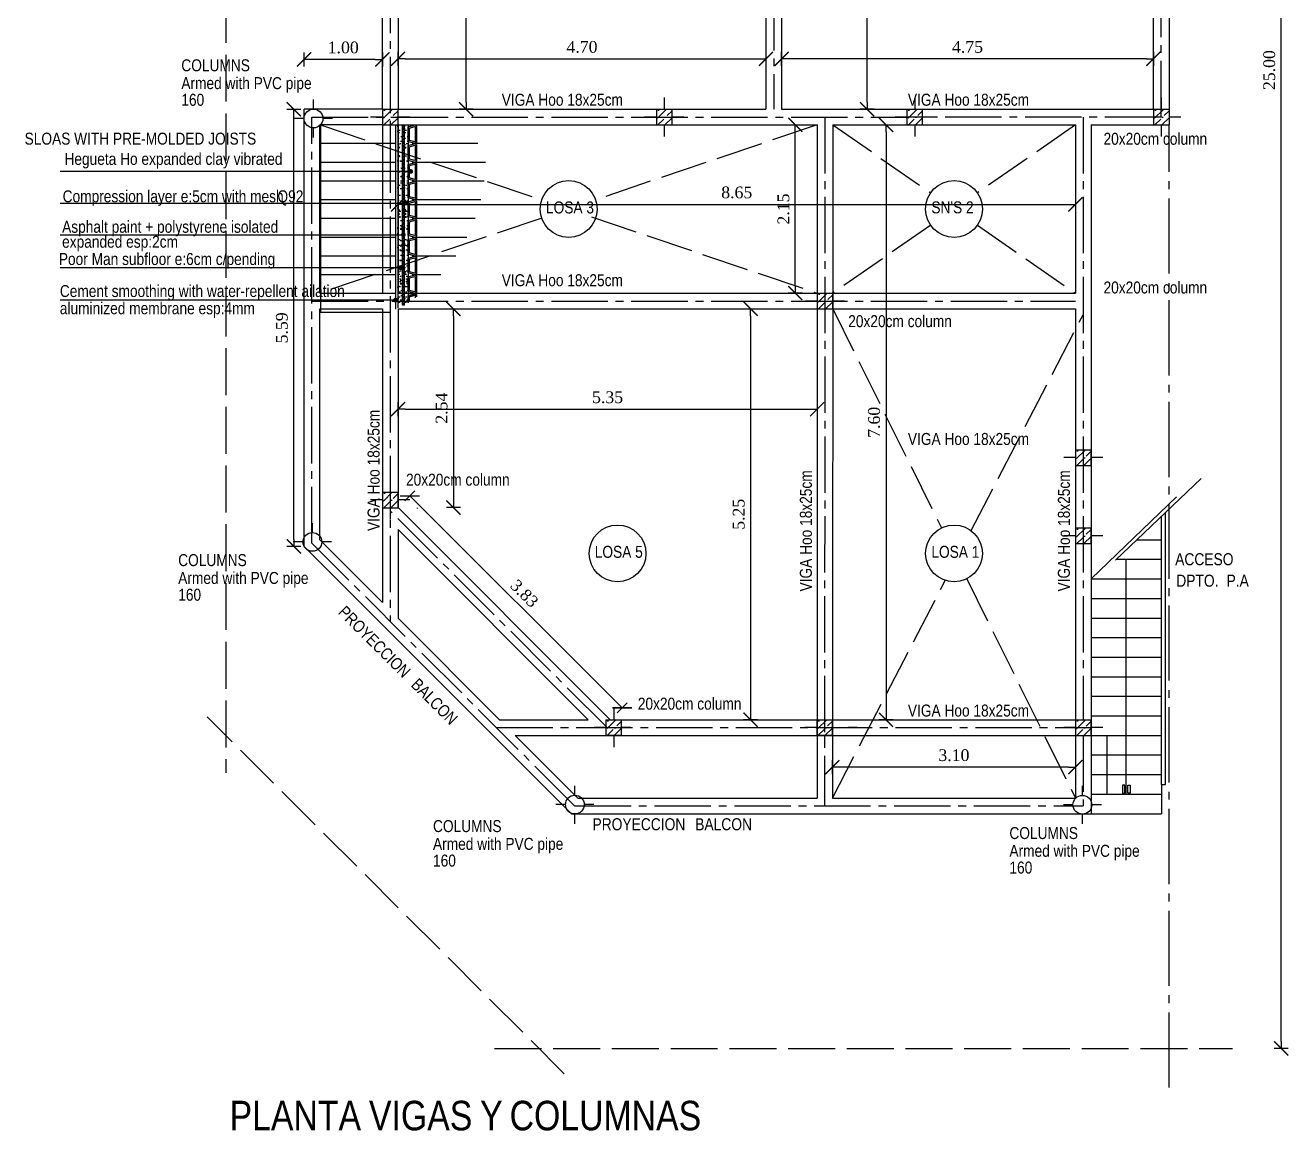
# Model space of a CAD drawing. Header units: millimetres. Extents: x 221 to 543, y -43 to 148.
# Drawn here: x 350.48 to 366.62, y 16.66 to 30.78 of the extents above; entities that cross this region are included whole.
import ezdxf
from ezdxf.enums import TextEntityAlignment as Align

# ---------------------------------------------------------------- set-up
doc = ezdxf.new("R2010")
doc.units = ezdxf.units.MM
doc.linetypes.add('ACAD_ISO02W100', pattern=[15, 12, -3])
doc.linetypes.add('ACAD_ISO04W100', pattern=[30, 24, -3, 0, -3])
for name, color, linetype in [('10-COTA-PARC-Esc-75', 4, 'Continuous'), ('10-SOLADOS', 15, 'Continuous'), ('HATCH', 8, 'Continuous'), ('VIGUETAS PREMOLDEADAS', 30, 'Continuous')]:
    doc.layers.add(name, color=color, linetype=linetype)
doc.styles.add('COTAS', font='ROMANS', dxfattribs={"width": 0.7})
doc.styles.add('gardel', font='ARIALN.TTF')
doc.styles.add('NARROW', font='ARIALN.TTF')
doc.styles.add('PROV', font='times.ttf')
doc.dimstyles.new('COTA-S-S-2-50', dxfattribs={"dimscale": 1.5, "dimtxt": 0.1, "dimasz": 0.06, "dimexe": 0, "dimexo": 0, "dimgap": 0.08, "dimtad": 1, "dimzin": 4, "dimdsep": 46, "dimtxsty": 'COTAS', "dimblk1": 'M2_COTA', "dimblk2": 'M2_COTA', "dimsah": 1, "dimcen": 0.1, "dimse1": 1, "dimse2": 1, "dimclrd": 2, "dimclre": 256, "dimclrt": 6, "dimadec": 0, "dimazin": 0, "dimtfac": 1, "dimtix": 1, "dimtmove": 2, "dimatfit": 3, "dimldrblk": 'M2_COTA', "dimfxl": 1, "dimtolj": 1, "dimtzin": 4, "dimarcsym": 0})

# ---------------------------------------------------------------- blocks, each defined once
blk = doc.blocks.new('M2_COTA')
for p, q in [((-1, 0), (0, 0)), ((0, 1), (0, -1))]:
    blk.add_line(p, q)
at = {"const_width": 0.2}
blk.add_lwpolyline([(-1, -1), (1, 1)], dxfattribs=at)
blk = doc.blocks.new('*D113')
at = {"color": 252, "lineweight": -2, "ltscale": 0.05, "transparency": 16777216}
blk.add_line((366.526, 17.797), (366.526, 42.617), dxfattribs=at)
at = {"layer": 'Defpoints', "color": 0, "ltscale": 0.05, "transparency": 16777216}
for p in [(366.526, 42.707), (366.594, 42.707), (365.902, 17.707)]:
    blk.add_point(p, dxfattribs=at)
at = {"color": 252, "lineweight": -2, "ltscale": 0.05, "transparency": 16777216, "xscale": 0.09, "yscale": 0.09, "zscale": 0.09}
for p, rotation in [((366.526, 42.707), 90), ((366.526, 17.707), 270)]:
    blk.add_blockref('M2_COTA', p, dxfattribs=dict(at, rotation=rotation))
at = {"color": 0, "ltscale": 0.05, "transparency": 16777216, "insert": (366.374, 30.207), "char_height": 0.15, "attachment_point": 5, "rotation": 90, "style": 'PROV'}
blk.add_mtext('\\A1;25.00', dxfattribs=at)
blk = doc.blocks.new('*D114')
at = {"color": 252, "lineweight": -2, "ltscale": 0.05, "transparency": 16777216}
blk.add_line((355.334, 28.492), (363.807, 28.492), dxfattribs=at)
at = {"layer": 'Defpoints', "color": 0, "ltscale": 0.05, "transparency": 16777216}
for p in [(355.244, 29.507), (363.897, 29.507), (363.897, 28.492)]:
    blk.add_point(p, dxfattribs=at)
at = {"color": 252, "lineweight": -2, "ltscale": 0.05, "transparency": 16777216, "xscale": 0.09, "yscale": 0.09, "zscale": 0.09, "rotation": 180}
blk.add_blockref('M2_COTA', (355.244, 28.492), dxfattribs=at)
at = {"color": 252, "lineweight": -2, "ltscale": 0.05, "transparency": 16777216, "xscale": 0.09, "yscale": 0.09, "zscale": 0.09}
blk.add_blockref('M2_COTA', (363.897, 28.492), dxfattribs=at)
at = {"color": 0, "ltscale": 0.05, "transparency": 16777216, "insert": (359.571, 28.643), "char_height": 0.15, "attachment_point": 5, "style": 'PROV'}
blk.add_mtext('\\A1;8.65', dxfattribs=at)
blk = doc.blocks.new('*D115')
at = {"color": 252, "lineweight": -2, "ltscale": 0.05, "transparency": 16777216}
blk.add_line((361.478, 29.417), (361.478, 21.997), dxfattribs=at)
at = {"layer": 'Defpoints', "color": 0, "ltscale": 0.05, "transparency": 16777216}
for p in [(363.897, 29.507), (361.478, 21.907), (363.897, 21.907)]:
    blk.add_point(p, dxfattribs=at)
at = {"color": 252, "lineweight": -2, "ltscale": 0.05, "transparency": 16777216, "xscale": 0.09, "yscale": 0.09, "zscale": 0.09}
for p, rotation in [((361.478, 29.507), 90), ((361.478, 21.907), 270)]:
    blk.add_blockref('M2_COTA', p, dxfattribs=dict(at, rotation=rotation))
at = {"color": 0, "ltscale": 0.05, "transparency": 16777216, "insert": (361.326, 25.707), "char_height": 0.15, "attachment_point": 5, "rotation": 90, "style": 'PROV'}
blk.add_mtext('\\A1;7.60', dxfattribs=at)
blk = doc.blocks.new('*D122')
at = {"color": 252, "lineweight": -2, "ltscale": 0.05, "transparency": 16777216}
blk.add_line((356.114, 29.797), (356.114, 35.167), dxfattribs=at)
at = {"layer": 'Defpoints', "color": 0, "ltscale": 0.05, "transparency": 16777216}
for p in [(355.244, 35.257), (356.114, 35.257), (355.244, 29.707)]:
    blk.add_point(p, dxfattribs=at)
at = {"color": 252, "lineweight": -2, "ltscale": 0.05, "transparency": 16777216, "xscale": 0.09, "yscale": 0.09, "zscale": 0.09}
for p, rotation in [((356.114, 35.257), 90), ((356.114, 29.707), 270)]:
    blk.add_blockref('M2_COTA', p, dxfattribs=dict(at, rotation=rotation))
at = {"color": 0, "ltscale": 0.05, "transparency": 16777216, "insert": (355.963, 32.482), "char_height": 0.15, "attachment_point": 5, "rotation": 90, "style": 'PROV'}
blk.add_mtext('\\A1;5.55', dxfattribs=at)
blk = doc.blocks.new('*D125')
at = {"color": 252, "lineweight": -2, "ltscale": 0.05, "transparency": 16777216}
blk.add_line((355.334, 30.351), (359.854, 30.351), dxfattribs=at)
at = {"layer": 'Defpoints', "color": 0, "ltscale": 0.05, "transparency": 16777216}
for p in [(359.944, 30.351), (355.244, 29.707), (359.944, 29.707)]:
    blk.add_point(p, dxfattribs=at)
at = {"color": 252, "lineweight": -2, "ltscale": 0.05, "transparency": 16777216, "xscale": 0.09, "yscale": 0.09, "zscale": 0.09, "rotation": 180}
blk.add_blockref('M2_COTA', (355.244, 30.351), dxfattribs=at)
at = {"color": 252, "lineweight": -2, "ltscale": 0.05, "transparency": 16777216, "xscale": 0.09, "yscale": 0.09, "zscale": 0.09}
blk.add_blockref('M2_COTA', (359.944, 30.351), dxfattribs=at)
at = {"color": 0, "ltscale": 0.05, "transparency": 16777216, "insert": (357.594, 30.502), "char_height": 0.15, "attachment_point": 5, "style": 'PROV'}
blk.add_mtext('\\A1;4.70', dxfattribs=at)
blk = doc.blocks.new('*D126')
at = {"color": 252, "lineweight": -2, "ltscale": 0.05, "transparency": 16777216}
blk.add_line((364.804, 30.351), (360.234, 30.351), dxfattribs=at)
at = {"layer": 'Defpoints', "color": 0, "ltscale": 0.05, "transparency": 16777216}
for p in [(360.144, 30.351), (360.144, 29.707), (364.894, 29.707)]:
    blk.add_point(p, dxfattribs=at)
at = {"color": 252, "lineweight": -2, "ltscale": 0.05, "transparency": 16777216, "xscale": 0.09, "yscale": 0.09, "zscale": 0.09, "rotation": 180}
blk.add_blockref('M2_COTA', (360.144, 30.351), dxfattribs=at)
at = {"color": 252, "lineweight": -2, "ltscale": 0.05, "transparency": 16777216, "xscale": 0.09, "yscale": 0.09, "zscale": 0.09}
blk.add_blockref('M2_COTA', (364.894, 30.351), dxfattribs=at)
at = {"color": 0, "ltscale": 0.05, "transparency": 16777216, "insert": (362.519, 30.502), "char_height": 0.15, "attachment_point": 5, "style": 'PROV'}
blk.add_mtext('\\A1;4.75', dxfattribs=at)
blk = doc.blocks.new('*D129')
at = {"color": 252, "lineweight": -2, "ltscale": 0.05, "transparency": 16777216}
blk.add_line((361.235, 29.797), (361.235, 33.617), dxfattribs=at)
at = {"layer": 'Defpoints', "color": 0, "ltscale": 0.05, "transparency": 16777216}
for p in [(360.144, 33.707), (361.235, 33.707), (360.144, 29.707)]:
    blk.add_point(p, dxfattribs=at)
at = {"color": 252, "lineweight": -2, "ltscale": 0.05, "transparency": 16777216, "xscale": 0.09, "yscale": 0.09, "zscale": 0.09}
for p, rotation in [((361.235, 33.707), 90), ((361.235, 29.707), 270)]:
    blk.add_blockref('M2_COTA', p, dxfattribs=dict(at, rotation=rotation))
at = {"color": 0, "ltscale": 0.05, "transparency": 16777216, "insert": (361.083, 31.707), "char_height": 0.15, "attachment_point": 5, "rotation": 90, "style": 'PROV'}
blk.add_mtext('\\A1;4.00', dxfattribs=at)
blk = doc.blocks.new('*D134')
at = {"color": 252, "lineweight": -2, "ltscale": 0.05, "transparency": 16777216}
blk.add_line((354.954, 30.343), (354.134, 30.343), dxfattribs=at)
at = {"layer": 'Defpoints', "color": 0, "ltscale": 0.05, "transparency": 16777216}
for p in [(354.044, 30.343), (355.044, 30.05), (354.044, 29.551)]:
    blk.add_point(p, dxfattribs=at)
at = {"color": 252, "lineweight": -2, "ltscale": 0.05, "transparency": 16777216, "xscale": 0.09, "yscale": 0.09, "zscale": 0.09, "rotation": 180}
blk.add_blockref('M2_COTA', (354.044, 30.343), dxfattribs=at)
at = {"color": 252, "lineweight": -2, "ltscale": 0.05, "transparency": 16777216, "xscale": 0.09, "yscale": 0.09, "zscale": 0.09}
blk.add_blockref('M2_COTA', (355.044, 30.343), dxfattribs=at)
at = {"color": 0, "ltscale": 0.05, "transparency": 16777216, "insert": (354.544, 30.495), "char_height": 0.15, "attachment_point": 5, "style": 'PROV'}
blk.add_mtext('\\A1;1.00', dxfattribs=at)
blk = doc.blocks.new('*D135')
at = {"color": 252, "lineweight": -2, "ltscale": 0.05, "transparency": 16777216}
blk.add_line((353.913, 24.211), (353.913, 29.617), dxfattribs=at)
at = {"layer": 'Defpoints', "color": 0, "ltscale": 0.05, "transparency": 16777216}
for p in [(353.913, 29.707), (354.044, 29.707), (354.044, 24.121)]:
    blk.add_point(p, dxfattribs=at)
at = {"color": 252, "lineweight": -2, "ltscale": 0.05, "transparency": 16777216, "xscale": 0.09, "yscale": 0.09, "zscale": 0.09}
for p, rotation in [((353.913, 29.707), 90), ((353.913, 24.121), 270)]:
    blk.add_blockref('M2_COTA', p, dxfattribs=dict(at, rotation=rotation))
at = {"color": 0, "ltscale": 0.05, "transparency": 16777216, "insert": (353.761, 26.914), "char_height": 0.15, "attachment_point": 5, "rotation": 90, "style": 'PROV'}
blk.add_mtext('\\A1;5.59', dxfattribs=at)
blk = doc.blocks.new('*D136')
at = {"color": 252, "lineweight": -2, "ltscale": 0.05, "transparency": 16777216}
blk.add_line((355.952, 27.067), (355.952, 24.708), dxfattribs=at)
at = {"layer": 'Defpoints', "color": 0, "ltscale": 0.05, "transparency": 16777216}
for p in [(355.244, 27.157), (355.244, 24.618), (355.952, 24.618)]:
    blk.add_point(p, dxfattribs=at)
at = {"color": 252, "lineweight": -2, "ltscale": 0.05, "transparency": 16777216, "xscale": 0.09, "yscale": 0.09, "zscale": 0.09}
for p, rotation in [((355.952, 27.157), 90), ((355.952, 24.618), 270)]:
    blk.add_blockref('M2_COTA', p, dxfattribs=dict(at, rotation=rotation))
at = {"color": 0, "ltscale": 0.05, "transparency": 16777216, "insert": (355.801, 25.888), "char_height": 0.15, "attachment_point": 5, "rotation": 90, "style": 'PROV'}
blk.add_mtext('\\A1;2.54', dxfattribs=at)
blk = doc.blocks.new('*D137')
at = {"color": 252, "lineweight": -2, "ltscale": 0.05, "transparency": 16777216}
blk.add_line((359.748, 27.067), (359.748, 21.997), dxfattribs=at)
at = {"layer": 'Defpoints', "color": 0, "ltscale": 0.05, "transparency": 16777216}
for p in [(360.597, 27.157), (359.748, 21.907), (360.592, 21.907)]:
    blk.add_point(p, dxfattribs=at)
at = {"color": 252, "lineweight": -2, "ltscale": 0.05, "transparency": 16777216, "xscale": 0.09, "yscale": 0.09, "zscale": 0.09}
for p, rotation in [((359.748, 27.157), 90), ((359.748, 21.907), 270)]:
    blk.add_blockref('M2_COTA', p, dxfattribs=dict(at, rotation=rotation))
at = {"color": 0, "ltscale": 0.05, "transparency": 16777216, "insert": (359.597, 24.532), "char_height": 0.15, "attachment_point": 5, "rotation": 90, "style": 'PROV'}
blk.add_mtext('\\A1;5.25', dxfattribs=at)
blk = doc.blocks.new('*D138')
at = {"color": 252, "lineweight": -2, "ltscale": 0.05, "transparency": 16777216}
blk.add_line((355.334, 25.874), (360.507, 25.874), dxfattribs=at)
at = {"layer": 'Defpoints', "color": 0, "ltscale": 0.05, "transparency": 16777216}
for p in [(355.244, 27.157), (360.597, 27.157), (360.597, 25.874)]:
    blk.add_point(p, dxfattribs=at)
at = {"color": 252, "lineweight": -2, "ltscale": 0.05, "transparency": 16777216, "xscale": 0.09, "yscale": 0.09, "zscale": 0.09, "rotation": 180}
blk.add_blockref('M2_COTA', (355.244, 25.874), dxfattribs=at)
at = {"color": 252, "lineweight": -2, "ltscale": 0.05, "transparency": 16777216, "xscale": 0.09, "yscale": 0.09, "zscale": 0.09}
blk.add_blockref('M2_COTA', (360.597, 25.874), dxfattribs=at)
at = {"color": 0, "ltscale": 0.05, "transparency": 16777216, "insert": (357.921, 26.026), "char_height": 0.15, "attachment_point": 5, "style": 'PROV'}
blk.add_mtext('\\A1;5.35', dxfattribs=at)
blk = doc.blocks.new('*D139')
at = {"color": 252, "lineweight": -2, "ltscale": 0.05, "transparency": 16777216}
blk.add_line((355.459, 24.703), (358.043, 22.122), dxfattribs=at)
at = {"layer": 'Defpoints', "color": 0, "ltscale": 0.05, "transparency": 16777216}
for p in [(355.244, 24.615), (358.107, 22.059), (357.955, 21.907)]:
    blk.add_point(p, dxfattribs=at)
at = {"color": 252, "lineweight": -2, "ltscale": 0.05, "transparency": 16777216, "xscale": 0.09, "yscale": 0.09, "zscale": 0.09}
for p, rotation in [((355.395, 24.767), 135.0361519399707), ((358.107, 22.059), 315.0361519399707)]:
    blk.add_blockref('M2_COTA', p, dxfattribs=dict(at, rotation=rotation))
at = {"color": 0, "ltscale": 0.05, "transparency": 16777216, "insert": (356.858, 23.52), "char_height": 0.15, "attachment_point": 5, "rotation": 315.0362, "style": 'PROV'}
blk.add_mtext('\\A1;3.83', dxfattribs=at)
blk = doc.blocks.new('*D140')
at = {"color": 252, "lineweight": -2, "ltscale": 0.05, "transparency": 16777216}
blk.add_line((363.807, 21.302), (360.882, 21.302), dxfattribs=at)
at = {"layer": 'Defpoints', "color": 0, "ltscale": 0.05, "transparency": 16777216}
for p in [(360.792, 21.707), (363.897, 21.707), (360.792, 21.302)]:
    blk.add_point(p, dxfattribs=at)
at = {"color": 252, "lineweight": -2, "ltscale": 0.05, "transparency": 16777216, "xscale": 0.09, "yscale": 0.09, "zscale": 0.09, "rotation": 180}
blk.add_blockref('M2_COTA', (360.792, 21.302), dxfattribs=at)
at = {"color": 252, "lineweight": -2, "ltscale": 0.05, "transparency": 16777216, "xscale": 0.09, "yscale": 0.09, "zscale": 0.09}
blk.add_blockref('M2_COTA', (363.897, 21.302), dxfattribs=at)
at = {"color": 0, "ltscale": 0.05, "transparency": 16777216, "insert": (362.345, 21.453), "char_height": 0.15, "attachment_point": 5, "style": 'PROV'}
blk.add_mtext('\\A1;3.10', dxfattribs=at)
blk = doc.blocks.new('*D148')
at = {"color": 252, "lineweight": -2, "ltscale": 0.05, "transparency": 16777216}
blk.add_line((360.319, 27.447), (360.319, 29.417), dxfattribs=at)
at = {"layer": 'Defpoints', "color": 0, "ltscale": 0.05, "transparency": 16777216}
for p in [(360.319, 29.507), (360.597, 29.507), (360.597, 27.357)]:
    blk.add_point(p, dxfattribs=at)
at = {"color": 252, "lineweight": -2, "ltscale": 0.05, "transparency": 16777216, "xscale": 0.09, "yscale": 0.09, "zscale": 0.09}
for p, rotation in [((360.319, 29.507), 90), ((360.319, 27.357), 270)]:
    blk.add_blockref('M2_COTA', p, dxfattribs=dict(at, rotation=rotation))
at = {"color": 0, "ltscale": 0.05, "transparency": 16777216, "insert": (360.168, 28.432), "char_height": 0.15, "attachment_point": 5, "rotation": 90, "style": 'PROV'}
blk.add_mtext('\\A1;2.15', dxfattribs=at)

msp = doc.modelspace()

# ---------------------------------------------------------------- hatches: boundary and pattern name
h = msp.add_hatch()
h.set_pattern_fill('ANSI36', color=252, scale=0.02, style=0)
h.set_pattern_definition([(45, (63.447454, -97.140956), (0.03367596, 0.123478522), [0.15875, -0.03175, 0, -0.03175])])
h.paths.add_polyline_path([(355.244, 29.707), (355.044, 29.707), (355.044, 29.507), (355.244, 29.507)])
h = msp.add_hatch()
h.set_pattern_fill('ANSI36', color=252, scale=0.02, style=0)
h.set_pattern_definition([(45, (66.947454, -97.140956), (0.03367596, 0.123478522), [0.15875, -0.03175, 0, -0.03175])])
h.paths.add_polyline_path([(358.744, 29.707), (358.544, 29.707), (358.544, 29.507), (358.744, 29.507)])
h = msp.add_hatch()
h.set_pattern_fill('ANSI36', color=252, scale=0.02, style=0)
h.set_pattern_definition([(45, (70.147454, -97.140956), (0.03367596, 0.123478522), [0.15875, -0.03175, 0, -0.03175])])
h.paths.add_polyline_path([(361.944, 29.707), (361.744, 29.707), (361.744, 29.507), (361.944, 29.507)])
h = msp.add_hatch()
h.set_pattern_fill('ANSI36', color=252, scale=0.02, style=0)
h.set_pattern_definition([(45, (73.297454, -97.140956), (0.03367596, 0.123478522), [0.15875, -0.03175, 0, -0.03175])])
h.paths.add_polyline_path([(365.094, 29.707), (364.894, 29.707), (364.894, 29.507), (365.094, 29.507)])
h = msp.add_hatch()
h.set_pattern_fill('ANSI36', color=252, scale=0.02, style=0)
h.set_pattern_definition([(45, (69.00086, -99.490956), (0.03367596, 0.123478522), [0.15875, -0.03175, 0, -0.03175])])
h.paths.add_polyline_path([(360.797, 27.357), (360.597, 27.357), (360.597, 27.157), (360.797, 27.157)])
h = msp.add_hatch()
h.set_pattern_fill('ANSI36', color=252, scale=0.02, style=0)
h.set_pattern_definition([(45, (72.30086, -101.490956), (0.03367596, 0.123478522), [0.15875, -0.03175, 0, -0.03175])])
h.paths.add_polyline_path([(364.097, 25.357), (363.897, 25.357), (363.897, 25.157), (364.097, 25.157)])
h = msp.add_hatch()
h.set_pattern_fill('ANSI36', color=252, scale=0.02, style=0)
h.set_pattern_definition([(45, (63.447454, -102.033106), (0.03367596, 0.123478522), [0.15875, -0.03175, 0, -0.03175])])
h.paths.add_polyline_path([(355.244, 24.815), (355.044, 24.815), (355.044, 24.615), (355.244, 24.615)])
h = msp.add_hatch()
h.set_pattern_fill('ANSI36', color=252, scale=0.02, style=0)
h.set_pattern_definition([(45, (72.30086, -102.490956), (0.03367596, 0.123478522), [0.15875, -0.03175, 0, -0.03175])])
h.paths.add_polyline_path([(364.097, 24.357), (363.897, 24.357), (363.897, 24.157), (364.097, 24.157)])
h = msp.add_hatch()
h.set_pattern_fill('ANSI36', color=252, scale=0.02, style=0)
h.set_pattern_definition([(45, (66.30339, -104.93969), (0.03367596, 0.123478522), [0.15875, -0.03175, 0, -0.03175])])
h.paths.add_polyline_path([(358.1, 21.908), (357.9, 21.908), (357.9, 21.708), (358.1, 21.708)])
h = msp.add_hatch()
h.set_pattern_fill('ANSI36', color=252, scale=0.02, style=0)
h.set_pattern_definition([(45, (68.996, -104.93969), (0.03367596, 0.123478522), [0.15875, -0.03175, 0, -0.03175])])
h.paths.add_polyline_path([(360.792, 21.908), (360.592, 21.908), (360.592, 21.708), (360.792, 21.708)])
h = msp.add_hatch()
h.set_pattern_fill('ANSI36', color=252, scale=0.02, style=0)
h.set_pattern_definition([(45, (72.30086, -104.940956), (0.03367596, 0.123478522), [0.15875, -0.03175, 0, -0.03175])])
h.paths.add_polyline_path([(364.097, 21.907), (363.897, 21.907), (363.897, 21.707), (364.097, 21.707)])
at = {"layer": 'VIGUETAS PREMOLDEADAS'}
h = msp.add_hatch(dxfattribs=at)
h.set_pattern_fill('AR-CONC', color=8, scale=0.02, style=0)
h.set_pattern_definition([(50, (-714.54224, -74.30152), (0.143452037, -0.012550427), [0.015, -0.165]), (355, (-714.54224, -74.30152), (-0.027750267, 0.150438427), [0.012, -0.132]), (100.4514, (-714.53029, -74.30257), (0.115701876, 0.137887908), [0.012748038, -0.140228422]), (46.1842, (-714.54224, -74.26152), (0.21344821, -0.033103803), [0.0225, -0.2475]), (96.6356, (-714.52445, -74.26428), (0.18693254, 0.194823574), [0.019122058, -0.2103426]), (351.1842, (-714.54224, -74.26152), (0.18693239, 0.19482372), [0.018, -0.198]), (21, (-714.52224, -74.27152), (0.11938141, -0.080523778), [0.015, -0.165]), (326, (-714.52224, -74.27152), (0.048663066, 0.14503001), [0.012, -0.132]), (71.4514, (-714.51229, -74.27823), (0.168044526, 0.0645061), [0.012748038, -0.140228422]), (37.5, (-714.54224, -74.30152), (0.002431971, 0.0665787708), [0, -0.1304, 0, -0.134, 0, -0.1325]), (7.5, (-714.54224, -74.30152), (0.0526139075, 0.0788823424), [0, -0.0764, 0, -0.1274, 0, -0.0505]), (327.5, (-714.58684, -74.30152), (0.1067644872, -0.0045109743), [0, -0.05, 0, -0.156, 0, -0.207]), (317.5, (-714.60684, -74.30152), (0.116637234, 0.0200209965), [0, -0.065, 0, -0.1036, 0, -0.147])])
h.paths.add_polyline_path([(355.24, 27.958), (355.29, 27.958), (355.29, 29.507), (355.24, 29.507)])
edge = h.paths.add_edge_path()
edge.add_arc((354.098, 29.062), 2.181, 301.5755, 303.1304)
edge.add_line((355.29, 27.235), (355.29, 27.958))
edge.add_line((355.29, 27.958), (355.24, 27.958))
edge.add_line((355.24, 27.958), (355.24, 27.203))
h = msp.add_hatch(dxfattribs=at)
h.set_pattern_fill('STEEL', color=0, scale=0.01, style=0)
h.set_pattern_definition([(45, (-708.08557, -79.705355), (-0.0224506403, 0.0224506403), []), (45, (-708.08557, -79.68948), (-0.0224506403, 0.0224506403), [])])
h.paths.add_polyline_path([(355.302, 29.507), (355.322, 29.507), (355.322, 27.203), (355.302, 27.203)])
h = msp.add_hatch(dxfattribs=at)
h.set_pattern_fill('AR-CONC', color=8, scale=0.02, style=0)
h.set_pattern_definition([(50, (-714.45964, -74.30152), (0.143452037, -0.012550427), [0.015, -0.165]), (355, (-714.45964, -74.30152), (-0.027750267, 0.150438427), [0.012, -0.132]), (100.4514, (-714.44769, -74.30257), (0.115701876, 0.137887908), [0.012748038, -0.140228422]), (46.1842, (-714.45964, -74.26152), (0.21344821, -0.033103803), [0.0225, -0.2475]), (96.6356, (-714.44185, -74.26428), (0.18693254, 0.194823574), [0.019122058, -0.2103426]), (351.1842, (-714.45964, -74.26152), (0.18693239, 0.19482372), [0.018, -0.198]), (21, (-714.43964, -74.27152), (0.11938141, -0.080523778), [0.015, -0.165]), (326, (-714.43964, -74.27152), (0.048663066, 0.14503001), [0.012, -0.132]), (71.4514, (-714.42969, -74.27823), (0.168044526, 0.0645061), [0.012748038, -0.140228422]), (37.5, (-714.45964, -74.30152), (0.002431971, 0.0665787708), [0, -0.1304, 0, -0.134, 0, -0.1325]), (7.5, (-714.45964, -74.30152), (0.0526139075, 0.0788823424), [0, -0.0764, 0, -0.1274, 0, -0.0505]), (327.5, (-714.50424, -74.30152), (0.1067644872, -0.0045109743), [0, -0.05, 0, -0.156, 0, -0.207]), (317.5, (-714.52424, -74.30152), (0.116637234, 0.0200209965), [0, -0.065, 0, -0.1036, 0, -0.147])])
h.paths.add_polyline_path([(355.322, 27.958), (355.372, 27.958), (355.372, 29.507), (355.322, 29.507)])
edge = h.paths.add_edge_path()
edge.add_arc((354.18, 29.062), 2.181, 301.5755, 303.1304)
edge.add_line((355.372, 27.235), (355.372, 27.958))
edge.add_line((355.372, 27.958), (355.322, 27.958))
edge.add_line((355.322, 27.958), (355.322, 27.203))
h = msp.add_hatch(color=0, dxfattribs=at)
h.paths.add_polyline_path([(355.482, 29.492), (355.463, 29.507), (355.372, 29.482), (355.372, 29.292), (355.463, 29.268), (355.482, 29.282)])
h.paths.add_polyline_path([(355.392, 29.467), (355.459, 29.485), (355.462, 29.482), (355.462, 29.292), (355.459, 29.29), (355.392, 29.308)], flags=16)
h = msp.add_hatch(color=0, dxfattribs=at)
h.paths.add_polyline_path([(355.482, 29.253), (355.463, 29.268), (355.372, 29.243), (355.372, 29.053), (355.463, 29.028), (355.482, 29.043)])
h.paths.add_polyline_path([(355.392, 29.228), (355.459, 29.246), (355.462, 29.243), (355.462, 29.053), (355.459, 29.05), (355.392, 29.068)], flags=16)
h = msp.add_hatch(color=0, dxfattribs=at)
h.paths.add_polyline_path([(355.482, 29.013), (355.463, 29.028), (355.372, 29.003), (355.372, 28.813), (355.463, 28.789), (355.482, 28.803)])
h.paths.add_polyline_path([(355.392, 28.988), (355.459, 29.006), (355.462, 29.004), (355.462, 28.813), (355.459, 28.811), (355.392, 28.829)], flags=16)
h = msp.add_hatch(color=0, dxfattribs=at)
h.paths.add_polyline_path([(355.482, 28.774), (355.463, 28.789), (355.372, 28.764), (355.372, 28.574), (355.463, 28.549), (355.482, 28.564)])
h.paths.add_polyline_path([(355.392, 28.749), (355.459, 28.767), (355.462, 28.764), (355.462, 28.574), (355.459, 28.571), (355.392, 28.589)], flags=16)
h = msp.add_hatch(color=0, dxfattribs=at)
h.paths.add_polyline_path([(355.482, 28.534), (355.463, 28.549), (355.372, 28.524), (355.372, 28.334), (355.463, 28.31), (355.482, 28.324)])
h.paths.add_polyline_path([(355.392, 28.509), (355.459, 28.527), (355.462, 28.525), (355.462, 28.334), (355.459, 28.332), (355.392, 28.35)], flags=16)
h = msp.add_hatch(color=0, dxfattribs=at)
h.paths.add_polyline_path([(355.482, 28.295), (355.463, 28.31), (355.372, 28.285), (355.372, 28.095), (355.463, 28.07), (355.482, 28.085)])
h.paths.add_polyline_path([(355.392, 28.27), (355.459, 28.288), (355.462, 28.285), (355.462, 28.095), (355.459, 28.092), (355.392, 28.11)], flags=16)
h = msp.add_hatch(color=0, dxfattribs=at)
h.paths.add_polyline_path([(355.482, 28.056), (355.463, 28.07), (355.372, 28.046), (355.372, 27.856), (355.463, 27.831), (355.482, 27.846)])
h.paths.add_polyline_path([(355.392, 28.03), (355.459, 28.048), (355.462, 28.046), (355.462, 27.855), (355.459, 27.853), (355.392, 27.871)], flags=16)
h = msp.add_hatch(color=0, dxfattribs=at)
h.paths.add_polyline_path([(355.482, 27.816), (355.463, 27.831), (355.372, 27.806), (355.372, 27.616), (355.463, 27.591), (355.482, 27.606)])
h.paths.add_polyline_path([(355.392, 27.791), (355.459, 27.809), (355.462, 27.806), (355.462, 27.616), (355.459, 27.613), (355.392, 27.631)], flags=16)
h = msp.add_hatch(color=0, dxfattribs=at)
h.paths.add_polyline_path([(355.482, 27.577), (355.463, 27.591), (355.372, 27.567), (355.372, 27.377), (355.463, 27.352), (355.482, 27.367)])
h.paths.add_polyline_path([(355.392, 27.551), (355.459, 27.569), (355.462, 27.567), (355.462, 27.376), (355.459, 27.374), (355.392, 27.392)], flags=16)
h = msp.add_hatch(color=0, dxfattribs=at)
edge = h.paths.add_edge_path()
edge.add_arc((354.18, 29.062), 2.181, 303.1304, 306.6538)
edge.add_line((355.482, 27.312), (355.482, 27.337))
edge.add_line((355.482, 27.337), (355.463, 27.352))
edge.add_line((355.463, 27.352), (355.372, 27.327))
edge.add_line((355.372, 27.327), (355.372, 27.235))
edge = h.paths.add_edge_path()
edge.add_arc((354.18, 29.062), 2.181, 303.76, 306.0017)
edge.add_line((355.462, 27.297), (355.462, 27.327))
edge.add_line((355.462, 27.327), (355.459, 27.33))
edge.add_line((355.459, 27.33), (355.392, 27.312))
edge.add_line((355.392, 27.312), (355.392, 27.248))

# ---------------------------------------------------------------- linework, layer by layer
at = {"color": 252, "linetype": 'ACAD_ISO02W100', "ltscale": 0.05}
for p, q in [((353.044, 43.904), (353.044, 21.23)), ((354.252, 29.507), (357.08, 28.549)), ((360.597, 29.507), (357.768, 28.55)), ((360.797, 29.507), (362.048, 28.64)), ((363.897, 29.507), (362.646, 28.639)), ((357.08, 28.317), (354.244, 27.357)), ((357.714, 28.334), (360.597, 27.357)), ((362.048, 28.225), (360.796, 27.357)), ((362.646, 28.225), (363.897, 27.357)), ((360.797, 27.157), (362.186, 24.358)), ((362.565, 24.323), (363.997, 27.082)), ((360.792, 20.907), (362.235, 23.687)), ((362.509, 23.707), (363.897, 20.907)), ((357.368, 17.384), (352.806, 21.945)), ((356.477, 17.707), (365.902, 17.707))]:
    msp.add_line(p, q, dxfattribs=at)
at = {"color": 2}
for p, q in [((355.044, 29.707), (355.044, 39.657)), ((359.944, 35.257), (359.944, 29.707)), ((364.894, 29.707), (364.894, 33.907)), ((365.094, 33.907), (365.094, 29.707)), ((360.144, 33.707), (360.144, 29.707)), ((355.244, 31.387), (355.244, 29.707)), ((354.044, 24.121), (354.044, 29.707)), ((355.044, 29.707), (354.044, 29.707)), ((355.244, 29.707), (359.944, 29.707)), ((360.144, 29.707), (361.744, 29.707)), ((361.944, 29.707), (364.894, 29.707)), ((355.044, 29.507), (354.244, 29.507)), ((354.244, 27.357), (354.244, 29.507)), ((355.044, 29.507), (355.044, 27.357)), ((355.244, 29.507), (360.597, 29.507)), ((355.244, 29.507), (355.244, 27.357)), ((360.597, 29.507), (360.597, 20.907)), ((360.797, 29.507), (360.792, 20.907)), ((360.797, 29.507), (361.744, 29.507)), ((361.944, 29.507), (363.897, 29.507)), ((363.897, 29.507), (363.897, 27.357)), ((364.097, 29.507), (364.097, 21.707)), ((364.097, 29.507), (365.094, 29.507)), ((354.244, 27.357), (355.044, 27.357)), ((355.244, 27.357), (363.897, 27.357)), ((354.244, 24.204), (354.244, 27.157)), ((354.244, 27.157), (355.044, 27.157)), ((355.044, 27.157), (355.044, 23.404)), ((355.244, 27.157), (363.897, 27.157)), ((355.244, 27.157), (355.244, 24.615)), ((363.897, 27.157), (363.897, 21.907)), ((357.955, 21.907), (355.244, 24.618)), ((365.047, 21.079), (365.047, 24.555)), ((364.997, 21.079), (364.997, 24.507)), ((357.672, 21.907), (355.244, 24.336)), ((355.244, 24.336), (355.244, 23.204)), ((357.458, 20.707), (354.044, 24.121)), ((355.044, 23.404), (354.244, 24.204)), ((356.541, 21.907), (355.244, 23.204)), ((356.541, 21.907), (357.672, 21.907)), ((357.9, 21.907), (360.597, 21.907)), ((360.792, 21.907), (363.897, 21.907)), ((356.741, 21.707), (364.097, 21.707)), ((357.541, 20.907), (356.741, 21.707)), ((363.897, 21.707), (363.897, 20.907)), ((364.097, 21.707), (364.097, 20.707)), ((364.997, 21.079), (365.047, 21.079)), ((357.541, 20.907), (360.597, 20.907)), ((360.792, 20.907), (363.897, 20.907)), ((357.458, 20.707), (364.097, 20.707))]:
    msp.add_line(p, q, dxfattribs=at)
at = {"color": 252, "linetype": 'ACAD_ISO04W100', "ltscale": 0.03}
for p, q in [((355.144, 39.557), (355.144, 23.163)), ((360.044, 35.257), (360.044, 29.707)), ((364.994, 29.607), (364.994, 33.907)), ((354.144, 29.607), (361.744, 29.607)), ((354.144, 24.163), (354.144, 29.607)), ((360.697, 29.607), (360.692, 20.807)), ((364.994, 29.607), (361.594, 29.607)), ((363.997, 29.607), (363.997, 21.907)), ((354.144, 27.257), (363.897, 27.257)), ((357.914, 21.807), (355.144, 24.577)), ((357.5, 20.807), (354.144, 24.163)), ((356.5, 21.807), (364.097, 21.807)), ((363.997, 21.707), (363.997, 20.807)), ((357.5, 20.807), (363.997, 20.807))]:
    msp.add_line(p, q, dxfattribs=at)
at = {"color": 251}
for p, q in [((354.164, 29.707), (354.164, 29.83)), ((355.144, 29.857), (355.144, 29.707)), ((358.644, 29.857), (358.644, 29.707)), ((361.844, 29.857), (361.844, 29.707)), ((364.994, 29.857), (364.994, 29.707)), ((354.044, 29.589), (353.921, 29.589)), ((354.407, 29.589), (354.284, 29.589)), ((355.044, 29.607), (354.894, 29.607)), ((355.395, 29.607), (355.245, 29.607)), ((358.544, 29.607), (358.394, 29.607)), ((358.894, 29.607), (358.744, 29.607)), ((362.095, 29.607), (361.945, 29.607)), ((364.894, 29.607), (364.744, 29.607)), ((365.245, 29.607), (365.095, 29.607)), ((354.164, 29.346), (354.164, 29.469)), ((355.144, 29.507), (355.144, 29.357)), ((355.491, 29.499), (355.491, 29.507)), ((358.644, 29.507), (358.644, 29.357)), ((361.844, 29.507), (361.844, 29.357)), ((364.994, 29.507), (364.994, 29.357)), ((360.697, 27.507), (360.697, 27.357)), ((360.597, 27.257), (360.447, 27.257)), ((360.697, 27.157), (360.697, 27.007)), ((360.948, 27.257), (360.797, 27.257)), ((363.997, 25.507), (363.997, 25.357)), ((363.897, 25.257), (363.747, 25.257)), ((364.248, 25.257), (364.098, 25.257)), ((363.997, 25.157), (363.997, 25.007)), ((355.144, 24.965), (355.144, 24.815)), ((364.411, 23.944), (365.503, 24.991)), ((355.044, 24.715), (354.894, 24.715)), ((355.395, 24.715), (355.245, 24.715)), ((364.097, 23.707), (365.189, 24.754)), ((355.144, 24.615), (355.144, 24.465)), ((355.491, 24.607), (355.491, 24.615)), ((354.15, 24.297), (354.15, 24.42)), ((363.997, 24.507), (363.997, 24.357)), ((363.897, 24.257), (363.747, 24.257)), ((364.248, 24.257), (364.098, 24.257)), ((354.03, 24.179), (353.906, 24.179)), ((354.393, 24.179), (354.27, 24.179)), ((363.997, 24.157), (363.997, 24.007)), ((358, 22.059), (358, 21.908)), ((360.692, 22.059), (360.692, 21.908)), ((363.997, 22.057), (363.997, 21.907)), ((357.9, 21.808), (357.75, 21.808)), ((358.216, 21.808), (358.101, 21.808)), ((360.592, 21.808), (360.442, 21.808)), ((361.109, 21.808), (360.993, 21.808)), ((363.897, 21.807), (363.747, 21.807)), ((364.248, 21.807), (364.098, 21.807)), ((358, 21.708), (358, 21.558)), ((360.692, 21.708), (360.692, 21.558)), ((357.503, 20.94), (357.503, 21.064)), ((363.986, 20.938), (363.986, 21.062)), ((357.383, 20.823), (357.26, 20.823)), ((357.747, 20.823), (357.624, 20.823)), ((363.866, 20.821), (363.743, 20.821)), ((364.229, 20.821), (364.106, 20.821)), ((357.503, 20.579), (357.503, 20.702)), ((363.986, 20.577), (363.986, 20.7))]:
    msp.add_line(p, q, dxfattribs=at)
at = {"color": 4}
for p, q in [((355.044, 29.707), (355.244, 29.707)), ((355.044, 29.707), (355.044, 29.507)), ((355.244, 29.507), (355.244, 29.707)), ((358.544, 29.707), (358.744, 29.707)), ((358.544, 29.707), (358.544, 29.507)), ((358.744, 29.507), (358.744, 29.707)), ((361.744, 29.707), (361.944, 29.707)), ((361.744, 29.707), (361.744, 29.507)), ((361.944, 29.507), (361.944, 29.707)), ((364.894, 29.707), (365.094, 29.707)), ((364.894, 29.707), (364.894, 29.507)), ((365.094, 29.707), (365.094, 29.507)), ((355.044, 29.507), (355.244, 29.507)), ((358.544, 29.507), (358.744, 29.507)), ((361.744, 29.507), (361.944, 29.507)), ((360.597, 27.357), (360.797, 27.357)), ((360.597, 27.357), (360.597, 27.157)), ((360.797, 27.157), (360.797, 27.357)), ((360.597, 27.157), (360.797, 27.157)), ((363.897, 25.357), (364.097, 25.357)), ((363.897, 25.357), (363.897, 25.157)), ((364.097, 25.157), (364.097, 25.357)), ((363.897, 25.157), (364.097, 25.157)), ((355.044, 24.815), (355.244, 24.815)), ((355.044, 24.815), (355.044, 24.615)), ((355.244, 24.615), (355.244, 24.815)), ((355.044, 24.615), (355.244, 24.615)), ((363.897, 24.357), (364.097, 24.357)), ((363.897, 24.357), (363.897, 24.157)), ((364.097, 24.157), (364.097, 24.357)), ((363.897, 24.157), (364.097, 24.157)), ((357.9, 21.907), (357.9, 21.708)), ((357.9, 21.907), (358.1, 21.907)), ((358.1, 21.708), (358.1, 21.907)), ((360.592, 21.907), (360.592, 21.708)), ((360.592, 21.907), (360.792, 21.907)), ((360.792, 21.708), (360.792, 21.907)), ((363.897, 21.907), (364.097, 21.907)), ((363.897, 21.907), (363.897, 21.707)), ((364.097, 21.707), (364.097, 21.907)), ((357.9, 21.708), (358.1, 21.708)), ((360.592, 21.708), (360.792, 21.708)), ((363.897, 21.707), (364.097, 21.707))]:
    msp.add_line(p, q, dxfattribs=at)
at = {"color": 252, "linetype": 'ACAD_ISO04W100', "ltscale": 0.04}
msp.add_line((365.094, 17.207), (365.094, 29.507), dxfattribs=at)
at = {"color": 3}
for p, q in [((364.685, 24.207), (364.997, 24.207)), ((364.424, 23.957), (364.997, 23.957)), ((364.097, 23.707), (364.997, 23.707)), ((364.097, 23.457), (364.997, 23.457)), ((364.097, 23.207), (364.997, 23.207)), ((364.097, 22.957), (364.997, 22.957)), ((364.097, 22.707), (364.997, 22.707)), ((364.097, 22.457), (364.997, 22.457)), ((364.946, 22.457), (364.997, 22.457)), ((364.097, 22.207), (364.997, 22.207)), ((364.097, 21.957), (364.997, 21.957)), ((364.097, 21.707), (364.097, 20.957)), ((364.097, 21.707), (364.997, 21.707)), ((364.297, 21.707), (364.297, 20.957)), ((364.097, 21.457), (364.997, 21.457)), ((364.097, 21.207), (364.997, 21.207)), ((364.997, 21.079), (364.997, 20.707)), ((364.097, 20.957), (364.997, 20.957)), ((364.097, 20.707), (364.997, 20.707))]:
    msp.add_line(p, q, dxfattribs=at)
for p, q in [((364.547, 20.957), (364.547, 23.957)), ((364.982, 20.957), (364.997, 20.957))]:
    msp.add_line(p, q)
for points in [[(364.527, 20.967), (364.527, 21.073), (364.497, 21.073), (364.497, 20.967)], [(364.567, 20.967), (364.567, 21.073), (364.598, 21.073), (364.598, 20.967)]]:
    msp.add_lwpolyline(points, close=True)
at = {"color": 4}
for centre in [(354.164, 29.589), (354.15, 24.179), (357.503, 20.823), (363.986, 20.821)]:
    msp.add_circle(centre, 0.12, dxfattribs=at)
at = {"color": 2}
for centre in [(357.424, 28.432), (362.347, 28.432), (358.048, 24.032), (362.347, 24.032)]:
    msp.add_circle(centre, 0.363, dxfattribs=at)
at = {"layer": '10-COTA-PARC-Esc-75', "color": 0}
for points in [[(355.372, 29.292), (355.372, 29.482), (355.463, 29.507), (355.482, 29.492), (355.482, 29.282), (355.463, 29.268)], [(355.392, 29.308), (355.392, 29.467), (355.459, 29.485), (355.462, 29.482), (355.462, 29.292), (355.459, 29.29)], [(355.372, 29.053), (355.372, 29.243), (355.463, 29.268), (355.482, 29.253), (355.482, 29.043), (355.463, 29.028)], [(355.392, 29.068), (355.392, 29.228), (355.459, 29.246), (355.462, 29.243), (355.462, 29.053), (355.459, 29.05)], [(355.372, 28.813), (355.372, 29.003), (355.463, 29.028), (355.482, 29.013), (355.482, 28.803), (355.463, 28.789)], [(355.392, 28.829), (355.392, 28.988), (355.459, 29.006), (355.462, 29.004), (355.462, 28.813), (355.459, 28.811)], [(355.372, 28.574), (355.372, 28.764), (355.463, 28.789), (355.482, 28.774), (355.482, 28.564), (355.463, 28.549)], [(355.392, 28.589), (355.392, 28.749), (355.459, 28.767), (355.462, 28.764), (355.462, 28.574), (355.459, 28.571)], [(355.372, 28.334), (355.372, 28.524), (355.463, 28.549), (355.482, 28.534), (355.482, 28.324), (355.463, 28.31)], [(355.392, 28.35), (355.392, 28.509), (355.459, 28.527), (355.462, 28.525), (355.462, 28.334), (355.459, 28.332)], [(355.372, 28.095), (355.372, 28.285), (355.463, 28.31), (355.482, 28.295), (355.482, 28.085), (355.463, 28.07)], [(355.372, 27.856), (355.372, 28.046), (355.463, 28.07), (355.482, 28.056), (355.482, 27.846), (355.463, 27.831)], [(355.392, 27.871), (355.392, 28.03), (355.459, 28.048), (355.462, 28.046), (355.462, 27.855), (355.459, 27.853)], [(355.372, 27.616), (355.372, 27.806), (355.463, 27.831), (355.482, 27.816), (355.482, 27.606), (355.463, 27.591)], [(355.392, 27.631), (355.392, 27.791), (355.459, 27.809), (355.462, 27.806), (355.462, 27.616), (355.459, 27.613)], [(355.372, 27.377), (355.372, 27.567), (355.463, 27.591), (355.482, 27.577), (355.482, 27.367), (355.463, 27.352)], [(355.392, 27.392), (355.392, 27.551), (355.459, 27.569), (355.462, 27.567), (355.462, 27.376), (355.459, 27.374)]]:
    msp.add_lwpolyline(points, close=True, dxfattribs=at)
at = {"layer": '10-COTA-PARC-Esc-75', "color": 1}
msp.add_lwpolyline([(355.392, 28.11), (355.392, 28.27), (355.459, 28.288), (355.462, 28.285), (355.462, 28.095), (355.459, 28.092)], close=True, dxfattribs=at)
at = {"layer": '10-COTA-PARC-Esc-75', "color": 0}
for points in [[(355.372, 27.235), (355.372, 27.327), (355.463, 27.352), (355.482, 27.337), (355.482, 27.312)], [(355.392, 27.248), (355.392, 27.312), (355.459, 27.33), (355.462, 27.327), (355.462, 27.297)]]:
    msp.add_lwpolyline(points, dxfattribs=at)
at = {"layer": 'HATCH'}
for p, q in [((350.927, 28.917), (355.363, 28.917)), ((350.927, 28.505), (355.323, 28.505)), ((350.927, 28.103), (355.323, 28.103)), ((350.927, 27.685), (355.268, 27.685)), ((350.928, 27.27), (355.226, 27.27))]:
    msp.add_line(p, q, dxfattribs=at)
at = {"layer": 'VIGUETAS PREMOLDEADAS', "color": 3}
for p, q in [((354.252, 29.507), (354.252, 29.268)), ((355.212, 29.507), (355.212, 27.151)), ((355.242, 29.507), (355.242, 27.168)), ((354.252, 29.268), (354.252, 29.028)), ((355.212, 29.268), (354.252, 29.268)), ((356.265, 29.268), (355.426, 29.268)), ((356.265, 29.268), (355.426, 29.268)), ((354.252, 29.028), (354.252, 28.789)), ((355.212, 29.028), (354.252, 29.028)), ((356.361, 29.028), (355.426, 29.028)), ((356.361, 29.028), (355.426, 29.028)), ((354.252, 28.789), (354.252, 28.549)), ((355.212, 28.789), (354.252, 28.789)), ((356.344, 28.789), (355.426, 28.789)), ((356.344, 28.789), (355.426, 28.789)), ((354.252, 28.549), (354.252, 28.31)), ((355.212, 28.549), (354.252, 28.549)), ((356.3, 28.549), (355.426, 28.549)), ((356.3, 28.549), (355.426, 28.549)), ((354.252, 28.31), (354.252, 28.07)), ((355.212, 28.31), (354.252, 28.31)), ((356.228, 28.31), (355.426, 28.31)), ((354.252, 28.07), (354.252, 27.831)), ((355.212, 28.07), (354.252, 28.07)), ((356.123, 28.07), (355.426, 28.07)), ((356.123, 28.07), (355.426, 28.07)), ((354.252, 27.831), (354.252, 27.591)), ((355.212, 27.831), (354.252, 27.831)), ((355.981, 27.831), (355.426, 27.831)), ((355.981, 27.831), (355.426, 27.831)), ((354.252, 27.591), (354.252, 27.352)), ((355.212, 27.591), (354.252, 27.591)), ((355.791, 27.591), (355.426, 27.591)), ((355.791, 27.591), (355.426, 27.591)), ((354.252, 27.352), (354.252, 27.112)), ((355.212, 27.352), (354.252, 27.352)), ((355.139, 27.112), (354.252, 27.112))]:
    msp.add_line(p, q, dxfattribs=at)
at = {"layer": 'VIGUETAS PREMOLDEADAS'}
for p, q in [((355.302, 29.507), (355.302, 27.203)), ((355.322, 29.507), (355.322, 27.203)), ((356.228, 28.31), (355.426, 28.31)), ((355.535, 27.352), (355.426, 27.352)), ((355.535, 27.352), (355.426, 27.352))]:
    msp.add_line(p, q, dxfattribs=at)
at = {"layer": 'VIGUETAS PREMOLDEADAS', "color": 2}
msp.add_line((355.372, 29.507), (355.372, 27.235), dxfattribs=at)
at = {"layer": 'VIGUETAS PREMOLDEADAS', "color": 3}
msp.add_lwpolyline([(355.302, 29.507), (355.322, 29.507), (355.322, 27.203), (355.302, 27.203), (355.302, 29.507)], dxfattribs=at)
at = {"layer": 'VIGUETAS PREMOLDEADAS', "color": 0, "const_width": 0.03}
for points in [[(355.392, 28.912, 1), (355.422, 28.912, 1)], [(355.333, 28.51, 1), (355.363, 28.51, 1)], [(355.297, 28.103, 1), (355.327, 28.103, 1)], [(355.262, 27.681, 1), (355.292, 27.681, 1)], [(355.197, 27.269, 1), (355.227, 27.269, 1)]]:
    msp.add_lwpolyline(points, format="xyb", close=True, dxfattribs=at)

# ---------------------------------------------------------------- texts
at = {"color": 0, "style": 'NARROW'}
for s, height, p in [('COLUMNS', 0.1529, (352.476, 30.192)), ('Armed with PVC pipe', 0.15289, (352.476, 29.964)), ('160', 0.1529, (352.476, 29.751)), ('VIGA Hoo 18x25cm', 0.15289, (356.569, 29.752)), ('VIGA Hoo 18x25cm', 0.15289, (361.757, 29.752)), ('SLOAS WITH PRE-MOLDED JOISTS', 0.15289, (350.474, 29.255)), ('20x20cm column', 0.15289, (364.256, 29.253)), ('Hegueta Ho expanded clay vibrated', 0.15289, (350.983, 28.996)), ('Compression layer e:5cm with mesh', 0.15289, (350.96, 28.518)), ('Q92', 0.1529, (353.704, 28.518)), ('LOSA 3', 0.1529, (357.134, 28.376)), ("SN'S 2", 0.1529, (362.057, 28.377)), ('Asphalt paint + polystyrene isolated', 0.15289, (350.953, 28.129)), ('expanded esp:2cm', 0.15289, (350.953, 27.938)), ('Poor Man subfloor e:6cm c/pending', 0.15289, (350.911, 27.717)), ('VIGA Hoo 18x25cm', 0.15289, (356.569, 27.446)), ('Cement smoothing with water-repellent ailation', 0.15289, (350.924, 27.308)), ('20x20cm column', 0.15289, (364.256, 27.353)), ('aluminized membrane esp:4mm', 0.15289, (350.924, 27.088)), ('20x20cm column', 0.15289, (360.995, 26.923)), ('VIGA Hoo 18x25cm', 0.15289, (361.757, 25.418)), ('20x20cm column', 0.15289, (355.346, 24.898)), ('LOSA 5', 0.1529, (357.757, 23.976)), ('LOSA 1', 0.1529, (362.057, 23.976)), ('COLUMNS', 0.1529, (352.436, 23.87)), ('Armed with PVC pipe', 0.15289, (352.436, 23.642)), ('160', 0.1529, (352.436, 23.428)), ('20x20cm column', 0.15289, (358.307, 22.036)), ('VIGA Hoo 18x25cm', 0.15289, (361.757, 21.948)), ('COLUMNS', 0.1529, (355.691, 20.472)), ('COLUMNS', 0.1529, (363.054, 20.383)), ('Armed with PVC pipe', 0.15289, (355.691, 20.245)), ('160', 0.1529, (355.691, 20.031)), ('Armed with PVC pipe', 0.15289, (363.054, 20.156)), ('160', 0.1529, (363.054, 19.942))]:
    msp.add_text(s, height=height, dxfattribs=at).set_placement(p)
for p in [(355.008, 24.319), (360.53, 23.546), (363.826, 23.546)]:
    msp.add_text('VIGA Hoo 18x25cm', height=0.15289, rotation=90, dxfattribs=at).set_placement(p)
at = {"layer": '10-SOLADOS', "color": 7, "ltscale": 0.1, "style": 'gardel'}
for tag, height, p in [('ACCESO', 0.154, (365.544, 23.958)), ('DPTO.', 0.154, (365.455, 23.684)), ('P.A', 0.154, (365.97, 23.684)), ('PROYECCION', 0.154, (358.321, 20.572)), ('BALCON', 0.154, (359.403, 20.572)), ('PLANTA', 0.377, (353.932, 16.85)), ('VIGAS', 0.377, (355.533, 16.85)), ('Y', 0.377, (356.437, 16.85)), ('COLUMNAS', 0.377, (357.893, 16.85))]:
    msp.add_attdef(tag, text='', height=height, dxfattribs=at).set_placement(p, align=Align.MIDDLE)
for tag, p in [('PROYECCION', (354.943, 22.904)), ('BALCON', (355.71, 22.14))]:
    msp.add_attdef(tag, text='', height=0.154, rotation=315.0783, dxfattribs=at).set_placement(p, align=Align.MIDDLE)

# ---------------------------------------------------------------- dimensions: what is measured, and where the dimension line sits
at = {"ltscale": 0.05}
for base, p1, p2, picture, middle in [((366.526, 42.707), (365.902, 17.707), (366.594, 42.707), '*D113', (366.374, 30.207)), ((356.114, 35.257), (355.244, 29.707), (355.244, 35.257), '*D122', (355.963, 32.482)), ((361.235, 33.707), (360.144, 29.707), (360.144, 33.707), '*D129', (361.083, 31.707)), ((353.913, 29.707), (354.044, 24.121), (354.044, 29.707), '*D135', (353.761, 26.914)), ((360.319, 29.507), (360.597, 27.357), (360.597, 29.507), '*D148', (360.168, 28.432)), ((361.478, 21.907), (363.897, 29.507), (363.897, 21.907), '*D115', (361.326, 25.707)), ((355.952, 24.618), (355.244, 27.157), (355.244, 24.618), '*D136', (355.801, 25.888)), ((359.748, 21.907), (360.597, 27.157), (360.592, 21.907), '*D137', (359.597, 24.532))]:
    dim = msp.add_linear_dim(base=base, p1=p1, p2=p2, angle=90, dimstyle='COTA-S-S-2-50', override={"dimgap": 0.05, "dimpost": '<>', "dimtxsty": 'PROV', "dimclrd": 252, "dimclrt": 0}, dxfattribs=at)
    dim.commit()
    dim.dimension.update_dxf_attribs({"geometry": picture, "text_midpoint": middle})
for base, p1, p2, picture, middle in [((354.044, 30.343), (355.044, 30.05), (354.044, 29.551), '*D134', (354.544, 30.495)), ((359.944, 30.351), (355.244, 29.707), (359.944, 29.707), '*D125', (357.594, 30.502)), ((360.144, 30.351), (364.894, 29.707), (360.144, 29.707), '*D126', (362.519, 30.502)), ((363.897, 28.492), (355.244, 29.507), (363.897, 29.507), '*D114', (359.571, 28.643)), ((360.597, 25.874), (355.244, 27.157), (360.597, 27.157), '*D138', (357.921, 26.026)), ((360.79237, 21.30174), (363.89735, 21.70713), (360.79237, 21.70713), '*D140', (362.34486, 21.45325))]:
    dim = msp.add_linear_dim(base=base, p1=p1, p2=p2, dimstyle='COTA-S-S-2-50', override={"dimgap": 0.05, "dimpost": '<>', "dimtxsty": 'PROV', "dimclrd": 252, "dimclrt": 0}, dxfattribs=at)
    dim.commit()
    dim.dimension.update_dxf_attribs({"geometry": picture, "text_midpoint": middle})
dim = msp.add_aligned_dim(p1=(355.244, 24.615), p2=(357.955, 21.907), distance=0.214, dimstyle='COTA-S-S-2-50', override={"dimgap": 0.05, "dimpost": '<>', "dimtxsty": 'PROV', "dimclrd": 252, "dimclrt": 0}, dxfattribs=at)
dim.commit()
dim.dimension.update_dxf_attribs({"geometry": '*D139', "text_midpoint": (356.858, 23.52)})

doc.saveas('drawing.dxf')
